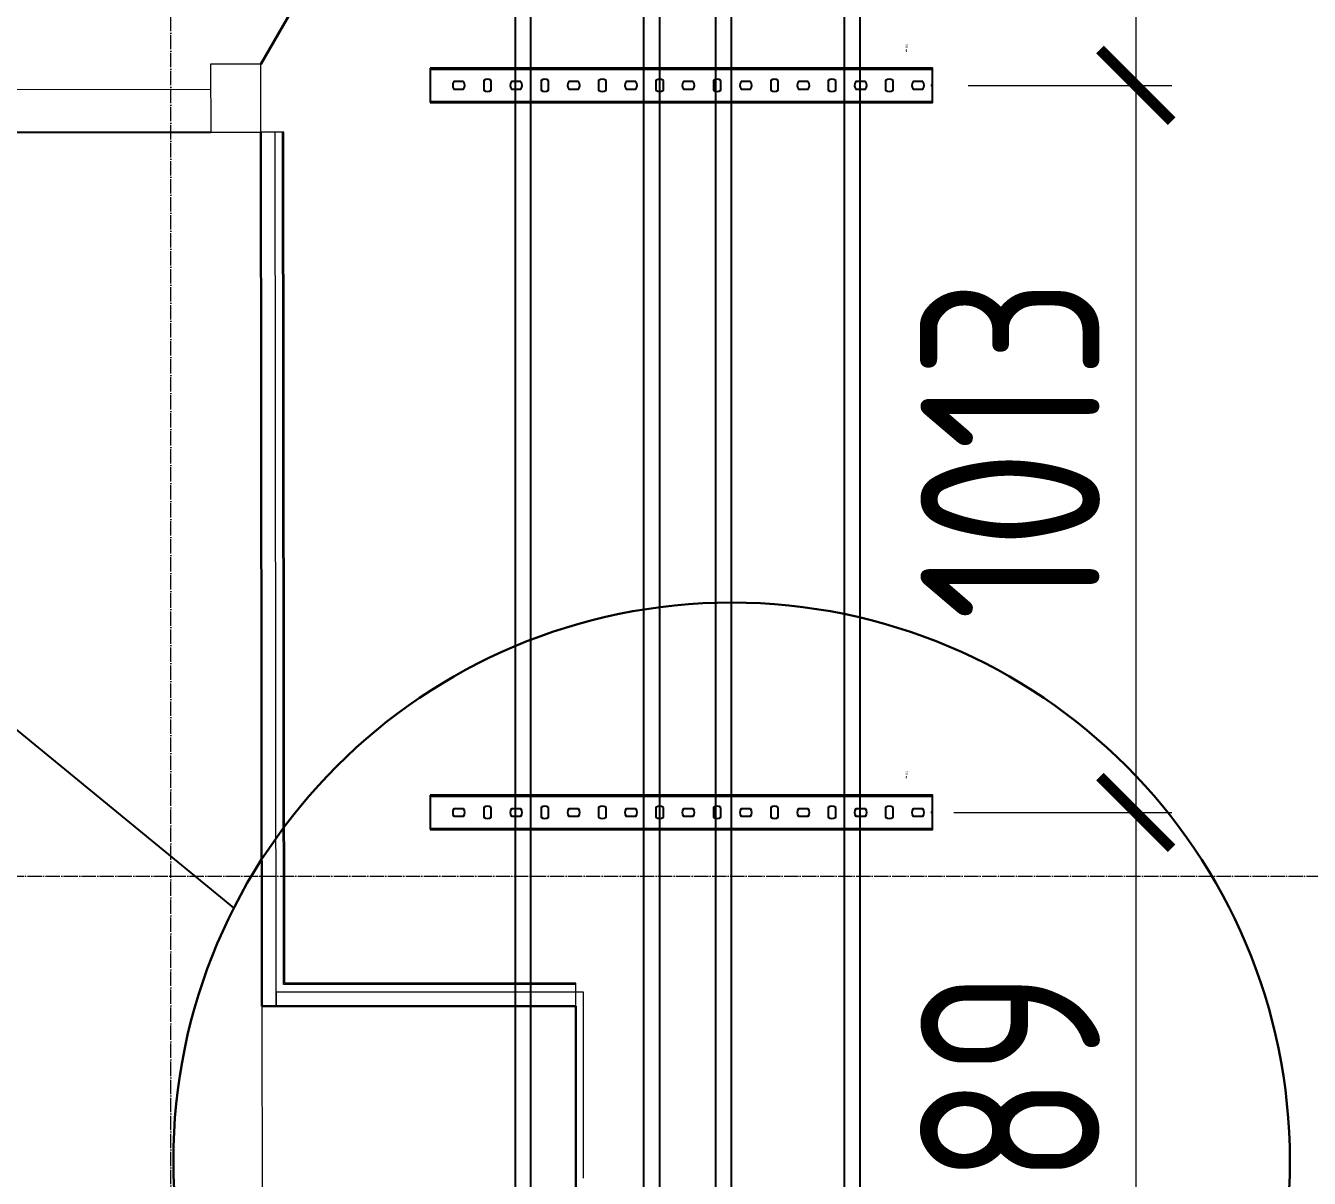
# Model space of a CAD drawing. Header units: millimetres. Extents: x -42533 to 645315, y 3457 to 82611.
# Drawn here: x 26546 to 28335, y 44999 to 46605 of the extents above; entities that cross this region are included whole.
import ezdxf
from ezdxf import colors
from ezdxf.entities.mleader import LeaderData, LeaderLine
from ezdxf.enums import TextEntityAlignment as Align
from ezdxf.math import Vec2, Vec3

# ---------------------------------------------------------------- set-up
doc = ezdxf.new("R2018")
doc.units = ezdxf.units.MM
doc.linetypes.add('ADSK_Линия сетки', pattern=[25, 20, -2.5, 0, -2.5])
for name, color, linetype in [('00_00_потолок_Панели из стали', 7, 'Continuous'), ('ЭОМ_Лотки авар.', 1, 'Continuous'), ('ЭОМ_Лотки рабочие', 5, 'Continuous')]:
    doc.layers.add(name, color=color, linetype=linetype)
for name, color, linetype, lineweight in [('Двери', 7, 'Continuous', 9), ('Оси', 253, 'Continuous', 9), ('Перекрытие', 7, 'Continuous', 18), ('Стены несущие', 7, 'Continuous', 30), ('Стены отделка', 7, 'Continuous', 30), ('Стены штриховка', 7, 'Continuous', 9), ('ШТРИХОВКА', 252, 'Continuous', 15)]:
    doc.layers.add(name, color=color, linetype=linetype, lineweight=lineweight)
doc.styles.get("Standard").update_dxf_attribs({"font": 'arial.ttf'})
doc.styles.add('М2', font='isocpeur.ttf', dxfattribs={"width": 0.8})
doc.dimstyles.new('М2-100', dxfattribs={"dimtxt": 250, "dimasz": 100, "dimexe": 50, "dimexo": 50, "dimgap": 50, "dimtad": 1, "dimdec": 0, "dimzin": 1, "dimtxsty": 'М2', "dimblk": 'ARCHTICK', "dimcen": 2.5, "dimdle": 50, "dimclre": 256, "dimclrt": 256, "dimadec": 0, "dimazin": 0, "dimtfac": 1, "dimtdec": 0, "dimtix": 1, "dimtmove": 1, "dimatfit": 3, "dimldrblk": 'NONE', "dimfxl": 1, "dimtolj": 1, "dimlwd": 9, "dimlwe": 9, "dimarcsym": 1})

# ---------------------------------------------------------------- blocks, each defined once
blk = doc.blocks.new('1 этаж')
at = {"layer": 'Двери', "color": 8, "lineweight": 30}
blk.add_line((682.139, 14265.271), (939.129, 14711.568), dxfattribs=at)
at = {"layer": 'Двери', "color": 8}
for p, q in [((682.139, 14265.271), (612.139, 14265.191)), ((612.139, 14265.191), (612.247, 14170.191)), ((682.247, 14170.271), (682.139, 14265.271)), ((612.247, 14170.191), (682.247, 14170.271))]:
    blk.add_line(p, q, dxfattribs=at)
at = {"layer": 'Оси', "color": 8, "linetype": 'ADSK_Линия сетки'}
for p, q in [((556.766, -4162.595), (556.766, 44411.9)), ((-9557.528, 13133.902), (56672.201, 13133.902))]:
    blk.add_line(p, q, dxfattribs=at)
at = {"layer": 'Перекрытие', "color": 8}
for p, q in [((302.179, 14229.836), (612.179, 14230.191)), ((1121.25, 12972.685), (1131.25, 12972.685)), ((1131.25, 12972.685), (1131.25, 12712.685))]:
    blk.add_line(p, q, dxfattribs=at)
at = {"layer": 'Стены несущие', "color": 8}
for p, q in [((612.247, 14170.191), (302.248, 14169.836)), ((683.639, 12952.685), (682.247, 14170.271)), ((683.639, 12952.685), (1121.25, 12952.685)), ((1121.25, 12472.685), (1121.25, 12952.685))]:
    blk.add_line(p, q, dxfattribs=at)
at = {"layer": 'Стены отделка', "color": 8, "lineweight": 9}
for p, q in [((714.247, 14170.307), (682.247, 14170.271)), ((715.603, 12984.685), (714.247, 14170.307)), ((703.639, 12952.685), (703.616, 12972.685)), ((703.616, 12972.685), (703.616, 12952.685)), ((703.616, 12972.685), (713.616, 12972.685)), ((1121.25, 12984.685), (715.603, 12984.685)), ((1121.25, 12952.685), (1121.25, 12984.685))]:
    blk.add_line(p, q, dxfattribs=at)
at = {"layer": 'Стены штриховка', "color": 8}
for p, q in [((703.616, 12972.685), (702.247, 14170.294)), ((713.605, 12982.685), (712.247, 14170.305)), ((1121.25, 12982.685), (713.605, 12982.685)), ((713.616, 12972.685), (1121.25, 12972.685)), ((683.639, 12952.685), (684.188, 12472.685))]:
    blk.add_line(p, q, dxfattribs=at)
blk = doc.blocks.new('*U46')
at = {"color": 0, "linetype": 'Continuous', "lineweight": 25}
for p, q in [((-78.8, -7111.5), (-78.8, 0)), ((78.8, -7111.5), (78.8, 0))]:
    blk.add_line(p, q, dxfattribs=at)
blk.add_lwpolyline([(100.8, -7111.5), (100.8, 0), (-100.8, 0), (-100.8, -7111.5)], close=True, dxfattribs=at)
at = {"color": 0, "flags": 9}
for tag, p in [('АРТИКУЛ', (-59.7, -11.8)), ('НАИМЕНОВАНИЕ', (-59.1, -7)), ('ПРИМЕЧАНИЕ', (-58.8, -17.3))]:
    blk.add_attdef(tag, text='', height=2.5, dxfattribs=at).set_placement(p, align=Align.TOP_LEFT)
at = {"color": 0, "lineweight": 30, "flags": 104}
for tag, p in [('ВЫСОТА', (-59.6, -20.9)), ('ТОЛЩИНА', (-59, -31)), ('ШИРИНА', (-58.9, -25.1)), ('ДЛИНА', (-59.5, -36.1))]:
    blk.add_attdef(tag, text='', height=2.5, dxfattribs=at).set_placement(p, align=Align.TOP_LEFT)
blk = doc.blocks.new('*U47')
at = {"color": 0, "linetype": 'Continuous', "lineweight": 25}
for p, q in [((-78.8, -7580.6), (-78.8, 0)), ((78.8, -7580.6), (78.8, 0))]:
    blk.add_line(p, q, dxfattribs=at)
blk.add_lwpolyline([(100.8, -7580.6), (100.8, 0), (-100.8, 0), (-100.8, -7580.6)], close=True, dxfattribs=at)
at = {"color": 0, "flags": 9}
for tag, p in [('АРТИКУЛ', (-59.7, -11.8)), ('НАИМЕНОВАНИЕ', (-59.1, -7)), ('ПРИМЕЧАНИЕ', (-58.8, -17.3))]:
    blk.add_attdef(tag, text='', height=2.5, dxfattribs=at).set_placement(p, align=Align.TOP_LEFT)
at = {"color": 0, "lineweight": 30, "flags": 104}
for tag, p in [('ВЫСОТА', (-59.6, -20.9)), ('ТОЛЩИНА', (-59, -31)), ('ШИРИНА', (-58.9, -25.1)), ('ДЛИНА', (-59.5, -36.1))]:
    blk.add_attdef(tag, text='', height=2.5, dxfattribs=at).set_placement(p, align=Align.TOP_LEFT)
blk = doc.blocks.new('*U45')
at = {"color": 0, "linetype": 'ByBlock', "lineweight": -2}
for points in [[(24, -700), (24, 0), (-24, 0), (-24, -700)], [(-22.5, -700), (-22.5, 0)], [(22.5, -700), (22.5, 0)], [(-24, -700), (24, -700)]]:
    blk.add_lwpolyline(points, dxfattribs=at)
at = {"color": 254, "transparency": 33554483}
blk.add_lwpolyline([(0, 0.7), (0, -2.2)], dxfattribs=at)
at = {"color": 0, "linetype": 'ByBlock', "lineweight": -2}
for points in [[(-5.2, -13.3), (-5.2, -26.7, 0.345739), (5.2, -26.7), (5.2, -13.3, 0.345739)], [(-6.7, -54.8, 0.345739), (-6.7, -65.2), (6.7, -65.2, 0.345739), (6.7, -54.8)], [(-5.2, -93.3), (-5.2, -106.7, 0.345739), (5.2, -106.7), (5.2, -93.3, 0.345739)], [(-6.7, -134.8, 0.345739), (-6.7, -145.2), (6.7, -145.2, 0.345739), (6.7, -134.8)], [(-5.2, -173.3), (-5.2, -186.7, 0.345739), (5.2, -186.7), (5.2, -173.3, 0.345739)], [(-6.7, -214.8, 0.345739), (-6.7, -225.2), (6.7, -225.2, 0.345739), (6.7, -214.8)], [(-5.2, -253.3), (-5.2, -266.7, 0.345739), (5.2, -266.7), (5.2, -253.3, 0.345739)], [(-6.7, -294.8, 0.345739), (-6.7, -305.2), (6.7, -305.2, 0.345739), (6.7, -294.8)], [(-5.2, -333.3), (-5.2, -346.7, 0.345739), (5.2, -346.7), (5.2, -333.3, 0.345739)], [(-6.7, -374.8, 0.345739), (-6.7, -385.2), (6.7, -385.2, 0.345739), (6.7, -374.8)], [(-5.2, -413.3), (-5.2, -426.7, 0.345739), (5.2, -426.7), (5.2, -413.3, 0.345739)], [(-6.7, -454.8, 0.345739), (-6.7, -465.2), (6.7, -465.2, 0.345739), (6.7, -454.8)], [(-5.2, -493.3), (-5.2, -506.7, 0.345739), (5.2, -506.7), (5.2, -493.3, 0.345739)], [(-6.7, -534.8, 0.345739), (-6.7, -545.2), (6.7, -545.2, 0.345739), (6.7, -534.8)], [(-5.2, -573.3), (-5.2, -586.7, 0.345739), (5.2, -586.7), (5.2, -573.3, 0.345739)], [(-6.7, -614.8, 0.345739), (-6.7, -625.2), (6.7, -625.2, 0.345739), (6.7, -614.8)], [(-5.2, -653.3), (-5.2, -666.7, 0.345739), (5.2, -666.7), (5.2, -653.3, 0.345739)]]:
    blk.add_lwpolyline(points, format="xyb", close=True, dxfattribs=at)
at = {"flags": 9}
for tag, p in [('НАИМЕНОВАНИЕ', (-58.2, -19.4)), ('АРТИКУЛ', (-58.9, -24.5)), ('ПРИМЕЧАНИЕ', (-58.3, -30.8))]:
    blk.add_attdef(tag, p, '', height=2.5, dxfattribs=at)
at = {"lineweight": 30, "flags": 104}
blk.add_attdef('ДЛИНА', text='', height=2.5, dxfattribs=at).set_placement((-57.7, -34.6), align=Align.TOP_LEFT)
blk = doc.blocks.new('_ArchTick')
at = {"color": 0, "linetype": 'ByBlock', "lineweight": 70, "const_width": 0.15}
blk.add_lwpolyline([(-0.5, -0.5), (0.5, 0.5)], dxfattribs=at)
blk = doc.blocks.new('*D651')
at = {"layer": '00_00_потолок_Панели из стали', "color": 0, "lineweight": 9, "transparency": 16777216}
blk.add_line((28092.9, 47372.5), (28092.9, 46472.3), dxfattribs=at)
at = {"layer": '00_00_потолок_Панели из стали', "lineweight": 9, "transparency": 16777216}
for p, q in [((27937.2, 47322.5), (28142.9, 47322.5)), ((27859.5, 46522.3), (28142.9, 46522.3))]:
    blk.add_line(p, q, dxfattribs=at)
at = {"layer": 'Defpoints', "color": 0, "transparency": 16777216}
for p in [(27887.2, 47322.5), (27809.5, 46522.3), (28092.9, 46522.3)]:
    blk.add_point(p, dxfattribs=at)
at = {"layer": '00_00_потолок_Панели из стали', "color": 0, "lineweight": 9, "transparency": 16777216, "xscale": 100, "yscale": 100, "zscale": 100}
for p, rotation in [((28092.9, 47322.5), 90), ((28092.9, 46522.3), 270)]:
    blk.add_blockref('_ArchTick', p, dxfattribs=dict(at, rotation=rotation))
at = {"layer": '00_00_потолок_Панели из стали', "transparency": 16777216, "insert": (27917.9, 46922.4), "char_height": 250, "attachment_point": 5, "rotation": 90, "style": 'М2'}
blk.add_mtext('\\A1;800', dxfattribs=at)
blk = doc.blocks.new('_None')
blk = doc.blocks.new('*D652')
at = {"layer": '00_00_потолок_Панели из стали', "color": 0, "lineweight": 9, "transparency": 16777216}
blk.add_line((28092.9, 46572.3), (28092.9, 45459.2), dxfattribs=at)
at = {"layer": '00_00_потолок_Панели из стали', "lineweight": 9, "transparency": 16777216}
for p, q in [((27937.2, 46522.3), (28142.9, 46522.3)), ((27839.5, 45509.2), (28142.9, 45509.2))]:
    blk.add_line(p, q, dxfattribs=at)
at = {"layer": 'Defpoints', "color": 0, "transparency": 16777216}
for p in [(27887.2, 46522.3), (27789.5, 45509.2), (28092.9, 45509.2)]:
    blk.add_point(p, dxfattribs=at)
at = {"layer": '00_00_потолок_Панели из стали', "color": 0, "lineweight": 9, "transparency": 16777216, "xscale": 100, "yscale": 100, "zscale": 100}
for p, rotation in [((28092.9, 46522.3), 90), ((28092.9, 45509.2), 270)]:
    blk.add_blockref('_ArchTick', p, dxfattribs=dict(at, rotation=rotation))
at = {"layer": '00_00_потолок_Панели из стали', "transparency": 16777216, "insert": (27917.9, 46015.8), "char_height": 250, "attachment_point": 5, "rotation": 90, "style": 'М2'}
blk.add_mtext('\\A1;1013', dxfattribs=at)
blk = doc.blocks.new('*D640')
at = {"layer": '00_00_потолок_Панели из стали', "color": 0, "lineweight": 9, "transparency": 16777216}
blk.add_line((28092.9, 45559.2), (28092.9, 44570.4), dxfattribs=at)
at = {"layer": '00_00_потолок_Панели из стали', "lineweight": 9, "transparency": 16777216}
for p, q in [((27839.5, 45509.2), (28142.9, 45509.2)), ((27859.5, 44620.4), (28142.9, 44620.4))]:
    blk.add_line(p, q, dxfattribs=at)
at = {"layer": 'Defpoints', "color": 0, "transparency": 16777216}
for p in [(27789.5, 45509.2), (27809.5, 44620.4), (28092.9, 44620.4)]:
    blk.add_point(p, dxfattribs=at)
at = {"layer": '00_00_потолок_Панели из стали', "color": 0, "lineweight": 9, "transparency": 16777216, "xscale": 100, "yscale": 100, "zscale": 100}
for p, rotation in [((28092.9, 45509.2), 90), ((28092.9, 44620.4), 270)]:
    blk.add_blockref('_ArchTick', p, dxfattribs=dict(at, rotation=rotation))
at = {"layer": '00_00_потолок_Панели из стали', "transparency": 16777216, "insert": (27917.9, 45064.8), "char_height": 250, "attachment_point": 5, "rotation": 90, "style": 'М2'}
blk.add_mtext('\\A1;889', dxfattribs=at)

msp = doc.modelspace()

# ---------------------------------------------------------------- linework, layer by layer
at = {"layer": 'ЭОМ_Лотки рабочие', "color": 7, "lineweight": 30}
msp.add_circle((27529.7, 45023.7), 777.9, dxfattribs=at)

# ---------------------------------------------------------------- block references
at = {"layer": 'ШТРИХОВКА'}
msp.add_blockref('1 этаж', (26191.6, 32286.7), dxfattribs=at)
at = {"layer": 'ЭОМ_Лотки авар.', "color": 1}
msp.add_blockref('*U47', (27608.2, 52117.1), dxfattribs=at)
at = {"layer": 'ЭОМ_Лотки рабочие'}
msp.add_blockref('*U46', (27328.8, 51353.4), dxfattribs=at)
ref = msp.add_blockref('*U45', (27809.5, 46522.3), dxfattribs=dict(at, rotation=270))
lines = msp.add_mtext('700 мм', dxfattribs={"layer": '0', "insert": (27774.9, 46580), "char_height": 2.5, "attachment_point": 1, "rotation": 270})
ref.add_attrib('ДЛИНА', '', (27774.9, 46580), dxfattribs={"flags": 2}).embed_mtext(lines)
ref = msp.add_blockref('*U45', (27809.5, 45509.2), dxfattribs=dict(at, rotation=270))
lines = msp.add_mtext('700 мм', dxfattribs={"layer": '0', "insert": (27774.9, 45566.9), "char_height": 2.5, "attachment_point": 1, "rotation": 270})
ref.add_attrib('ДЛИНА', '', (27774.9, 45566.9), dxfattribs={"flags": 2}).embed_mtext(lines)

# ---------------------------------------------------------------- dimensions: what is measured, and where the dimension line sits
at = {"layer": '00_00_потолок_Панели из стали'}
for base, p1, p2, picture, middle in [((28092.9, 46522.3), (27887.2, 47322.5), (27809.5, 46522.3), '*D651', (27917.9, 46922.4)), ((28092.9, 45509.2), (27887.2, 46522.3), (27789.5, 45509.2), '*D652', (27917.9, 46015.8)), ((28092.9, 44620.4), (27789.5, 45509.2), (27809.5, 44620.4), '*D640', (27917.9, 45064.8))]:
    dim = msp.add_linear_dim(base=base, p1=p1, p2=p2, angle=90, dimstyle='М2-100', dxfattribs=at)
    dim.commit()
    dim.dimension.update_dxf_attribs({"geometry": picture, "text_midpoint": middle})

# ---------------------------------------------------------------- leaders
at = {"layer": 'ЭОМ_Лотки рабочие', "color": 7}
ml = msp.add_multileader_mtext('Standard', dxfattribs=at)
ml.set_content('{\\fISOCTEUR|b0|i0|c204|p49;1}', color=7)
ml.set_leader_properties()
ml.build(insert=Vec2(0, 0))
ml.multileader.update_dxf_attribs({"text_right_attachment_type": 6, "dogleg_length": 0.36, "arrow_head_size": 0.18})
ctx = ml.context
ctx.base_point, ctx.char_height, ctx.arrow_head_size, ctx.landing_gap_size, ctx.plane_origin = Vec3(25707.7, 46330), 250, 0.18, 0.09, Vec3(27255, 45751.6)
ctx.right_attachment, ctx.text_align_type = 6, 2
notes = []
notes.append((ctx, [(0, (1, 1, 0), (25887.1, 46155), (-1, 0), 104.3, [(0, [(26836.1, 45376)], 0, [])])]))
ctx.mtext.insert, ctx.mtext.alignment, ctx.mtext.flow_direction = Vec3(25782.8, 46455), 3, 5
for ctx, leaders in notes:
    for number, flags, end, landing, length, lines in leaders:
        leader = LeaderData()
        leader.index, (leader.has_last_leader_line, leader.has_dogleg_vector, leader.attachment_direction) = number, flags
        leader.last_leader_point, leader.dogleg_vector, leader.dogleg_length = Vec3(end), Vec3(landing), length
        for number, points, colour, breaks in lines:
            line = LeaderLine()
            line.index, line.vertices, line.color, line.breaks = number, Vec3.list(points), colors.encode_raw_color(colour), breaks
            leader.lines.append(line)
        ctx.leaders.append(leader)

doc.saveas('drawing.dxf')
